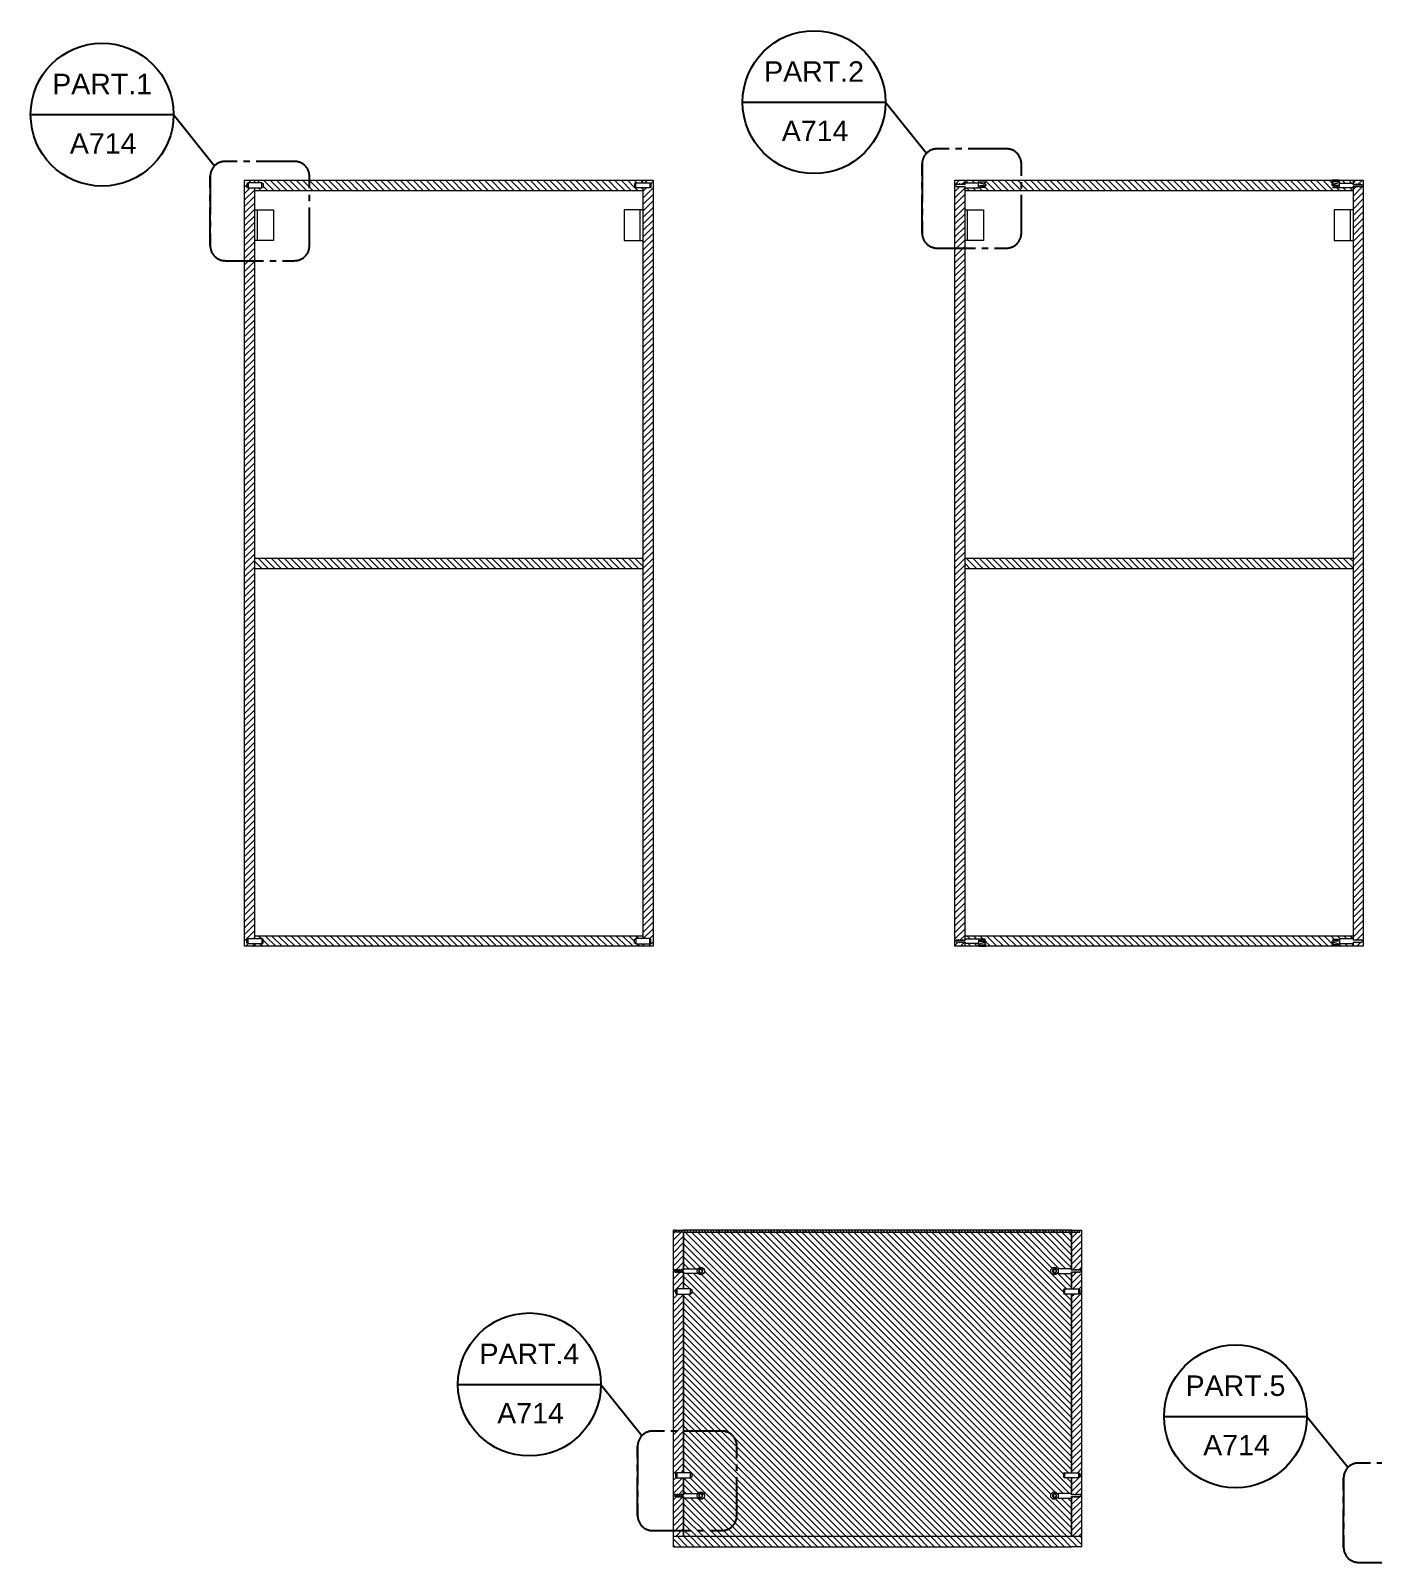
# Model space of a CAD drawing. Header units: centimetres. Extents: x 1192 to 1857, y 27 to 560.
# Drawn here: x 1191.7 to 1323.2, y 136.8 to 286.7 of the extents above; entities that cross this region are included whole.
import ezdxf
from ezdxf.enums import TextEntityAlignment as Align

# ---------------------------------------------------------------- set-up
doc = ezdxf.new("R2010")
doc.units = ezdxf.units.CM
doc.header["$MEASUREMENT"] = 0
doc.linetypes.add('ACAD_ISO04W100', pattern=[30, 24, -3, 0, -3])
doc.linetypes.add('CENTER2', pattern=[1.125, 0.75, -0.125, 0.125, -0.125])
doc.layers.add('A-SECT A-MCUT', color=7, linetype='Continuous', lineweight=35)
doc.layers.add('assi', color=4, linetype='ACAD_ISO04W100')
doc.layers.add('viti', color=6, linetype='Continuous')
doc.styles.add('ARIAL', font='arial.ttf')

msp = doc.modelspace()

# ---------------------------------------------------------------- hatches: boundary and pattern name
at = {"layer": 'assi', "transparency": 33554687}
h = msp.add_hatch(dxfattribs=at)
h.set_pattern_fill('ANSI31', color=256, scale=3.6)
h.paths.add_polyline_path([(1213.67, 264.73), (1212.67, 264.73), (1212.67, 197.09), (1213.67, 197.09), (1213.67, 197.34), (1213, 197.34), (1212.91, 197.39), (1212.87, 197.39), (1212.87, 197.79), (1212.91, 197.79), (1213, 197.84), (1213.67, 197.84)])
h.paths.add_polyline_path([(1252.67, 272.09), (1251.67, 272.09), (1251.67, 271.84), (1252.47, 271.84), (1252.47, 271.39), (1252.35, 271.34), (1251.67, 271.34), (1251.67, 197.84), (1252.47, 197.84), (1252.47, 197.39), (1252.35, 197.34), (1251.67, 197.34), (1251.67, 197.09), (1252.67, 197.09)])
h = msp.add_hatch(dxfattribs=at)
h.set_pattern_fill('ANSI31', color=256, scale=3.6)
h.paths.add_polyline_path([(1213.67, 271.34), (1213, 271.34), (1212.91, 271.39), (1212.87, 271.39), (1212.87, 271.79), (1212.91, 271.79), (1213, 271.84), (1213.67, 271.84), (1213.67, 272.09), (1212.67, 272.09), (1212.67, 264.73), (1213.67, 264.73)])
h = msp.add_hatch(dxfattribs=at)
h.set_pattern_fill('ANSI31', color=256, scale=3.6, angle=90)
h.paths.add_polyline_path([(1250.87, 271.79), (1250.91, 271.79), (1251, 271.84), (1251.67, 271.84), (1251.67, 272.09), (1217.26, 272.09), (1217.26, 271.09), (1251.67, 271.09), (1251.67, 271.34), (1251, 271.34), (1250.91, 271.39), (1250.87, 271.39)])
h.paths.add_polyline_path([(1217.26, 272.09), (1213.67, 272.09), (1213.67, 271.84), (1214.35, 271.84), (1214.44, 271.79), (1214.47, 271.79), (1214.47, 271.39), (1214.44, 271.39), (1214.35, 271.34), (1213.67, 271.34), (1213.67, 271.09), (1217.26, 271.09)])
h.paths.add_polyline_path([(1251.67, 235.09), (1213.67, 235.09), (1213.67, 234.09), (1251.67, 234.09)])
h.paths.add_polyline_path([(1250.87, 197.79), (1250.91, 197.79), (1251, 197.84), (1251.67, 197.84), (1251.67, 198.09), (1213.67, 198.09), (1213.67, 197.84), (1214.35, 197.84), (1214.44, 197.79), (1214.47, 197.79), (1214.47, 197.39), (1214.44, 197.39), (1214.35, 197.34), (1213.67, 197.34), (1213.67, 197.09), (1251.67, 197.09), (1251.67, 197.34), (1251, 197.34), (1250.91, 197.39), (1250.87, 197.39)])
at = {"layer": 'assi'}
h = msp.add_hatch(dxfattribs=at)
h.set_pattern_fill('ANSI31', color=256, scale=3.6)
h.paths.add_polyline_path([(1283.23, 270.12), (1282.23, 270.12), (1282.23, 197.09), (1283.23, 197.09), (1283.23, 197.49), (1283.13, 197.49), (1283.15, 197.45), (1283.12, 197.42), (1283.08, 197.49), (1282.91, 197.49), (1282.93, 197.45), (1282.9, 197.42), (1282.86, 197.49), (1282.7, 197.49), (1282.71, 197.45), (1282.69, 197.42), (1282.65, 197.49), (1282.48, 197.49), (1282.5, 197.45), (1282.47, 197.42), (1282.43, 197.49), (1282.37, 197.49, -0.339949), (1282.37, 197.69), (1282.36, 197.73), (1282.39, 197.75), (1282.43, 197.68), (1282.59, 197.68), (1282.58, 197.73), (1282.6, 197.75), (1282.65, 197.68), (1282.81, 197.68), (1282.79, 197.73), (1282.82, 197.75), (1282.86, 197.68), (1283.03, 197.68), (1283.01, 197.73), (1283.04, 197.75), (1283.08, 197.68), (1283.23, 197.68), (1283.23, 197.81)])
h.paths.add_polyline_path([(1283.23, 271.49), (1283.07, 271.49), (1283.04, 271.41), (1283.01, 271.45), (1283.03, 271.49), (1282.85, 271.49), (1282.83, 271.41), (1282.79, 271.45), (1282.81, 271.49), (1282.64, 271.49), (1282.61, 271.41), (1282.58, 271.45), (1282.59, 271.49), (1282.42, 271.49), (1282.39, 271.41), (1282.36, 271.45), (1282.37, 271.48, -0.339949), (1282.37, 271.68), (1282.44, 271.68), (1282.47, 271.76), (1282.5, 271.73), (1282.48, 271.68), (1282.66, 271.68), (1282.68, 271.76), (1282.71, 271.73), (1282.7, 271.68), (1282.87, 271.68), (1282.9, 271.76), (1282.93, 271.73), (1282.91, 271.68), (1283.09, 271.68), (1283.12, 271.76), (1283.15, 271.73), (1283.13, 271.68), (1283.23, 271.68), (1283.23, 271.81), (1283.23, 272.09), (1282.23, 272.09), (1282.23, 270.12), (1283.23, 270.12)])
h.paths.add_polyline_path([(1322.23, 272.09), (1321.23, 272.09), (1321.23, 271.68), (1321.33, 271.68), (1321.31, 271.73), (1321.34, 271.75), (1321.35, 271.73), (1321.37, 271.68), (1321.54, 271.68), (1321.53, 271.73), (1321.55, 271.75), (1321.57, 271.73), (1321.58, 271.68), (1321.76, 271.68), (1321.74, 271.73), (1321.77, 271.75), (1321.78, 271.73), (1321.8, 271.68), (1321.97, 271.68), (1321.96, 271.73), (1321.98, 271.75), (1322, 271.73), (1322.02, 271.68), (1322.09, 271.68, -0.339949), (1322.08, 271.48), (1322.09, 271.45), (1322.07, 271.42), (1322.05, 271.45), (1322.04, 271.49), (1321.86, 271.49), (1321.88, 271.45), (1321.85, 271.42), (1321.84, 271.45), (1321.82, 271.49), (1321.65, 271.49), (1321.66, 271.45), (1321.64, 271.42), (1321.62, 271.45), (1321.6, 271.49), (1321.43, 271.49), (1321.45, 271.45), (1321.42, 271.42), (1321.4, 271.45), (1321.39, 271.49), (1321.23, 271.49), (1321.23, 271.36), (1321.23, 197.68), (1321.39, 197.68), (1321.41, 197.76), (1321.45, 197.73), (1321.43, 197.68), (1321.6, 197.68), (1321.63, 197.76), (1321.66, 197.73), (1321.65, 197.68), (1321.82, 197.68), (1321.85, 197.76), (1321.88, 197.73), (1321.86, 197.68), (1322.04, 197.68), (1322.06, 197.76), (1322.09, 197.73), (1322.08, 197.69, -0.339949), (1322.09, 197.49), (1322.02, 197.49), (1321.99, 197.41), (1321.96, 197.45), (1321.97, 197.49), (1321.8, 197.49), (1321.77, 197.41), (1321.74, 197.45), (1321.76, 197.49), (1321.58, 197.49), (1321.56, 197.41), (1321.53, 197.45), (1321.54, 197.49), (1321.37, 197.49), (1321.34, 197.41), (1321.31, 197.45), (1321.33, 197.49), (1321.23, 197.49), (1321.23, 197.36), (1321.23, 197.09), (1322.23, 197.09)])
h = msp.add_hatch(dxfattribs=at)
h.set_pattern_fill('ANSI31', color=256, scale=3.6, angle=90)
h.paths.add_polyline_path([(1319.18, 272.09), (1286.71, 272.09), (1286.71, 271.09), (1321.23, 271.09), (1321.23, 271.36), (1319.91, 271.36), (1319.91, 271.39), (1319.27, 271.39), (1319.27, 271.42, 0.026918), (1319.45, 271.43), (1319.45, 271.49, -0.029487), (1319.18, 271.59), (1319.18, 271.74, 0.014359), (1319.27, 271.74), (1319.27, 271.89, -0.018564), (1319.18, 271.94)])
h.paths.add_polyline_path([(1286.71, 272.09), (1285.27, 272.09), (1285.27, 271.94, -0.018564), (1285.18, 271.89), (1285.18, 271.74, 0.014359), (1285.28, 271.74), (1285.28, 271.59, -0.029487), (1285.01, 271.49), (1285.01, 271.43, 0.026918), (1285.19, 271.42), (1285.19, 271.39), (1284.55, 271.39), (1284.55, 271.36), (1283.23, 271.36), (1283.23, 271.09), (1286.71, 271.09)])
h.paths.add_polyline_path([(1321.23, 272.09), (1319.91, 272.09), (1319.91, 271.94), (1319.91, 271.81), (1321.23, 271.81)], flags=17)
h.paths.add_polyline_path([(1284.55, 271.94), (1284.55, 272.09), (1283.23, 272.09), (1283.23, 271.81), (1284.55, 271.81)], flags=17)
h.paths.add_polyline_path([(1321.23, 235.09), (1283.23, 235.09), (1283.23, 234.09), (1321.23, 234.09)])
h.paths.add_polyline_path([(1319.45, 197.74, 0.026918), (1319.27, 197.76), (1319.27, 197.79), (1319.91, 197.79), (1319.91, 197.81), (1321.23, 197.81), (1321.23, 198.09), (1283.23, 198.09), (1283.23, 197.81), (1284.55, 197.81), (1284.55, 197.79), (1285.19, 197.79), (1285.19, 197.76, 0.026918), (1285.01, 197.74), (1285.01, 197.68, -0.029487), (1285.28, 197.58), (1285.28, 197.44, 0.014359), (1285.18, 197.43), (1285.18, 197.28, -0.018564), (1285.27, 197.24), (1285.27, 197.09), (1319.18, 197.09), (1319.18, 197.24, -0.018564), (1319.27, 197.28), (1319.27, 197.43, 0.014359), (1319.18, 197.44), (1319.18, 197.58, -0.029487), (1319.45, 197.68)])
h.paths.add_polyline_path([(1284.55, 197.24), (1284.55, 197.36), (1283.23, 197.36), (1283.23, 197.09), (1284.55, 197.09)], flags=17)
h.paths.add_polyline_path([(1321.23, 197.36), (1319.91, 197.36), (1319.91, 197.24), (1319.91, 197.09), (1321.23, 197.09)], flags=17)
h = msp.add_hatch(dxfattribs=at)
h.set_pattern_fill('ANSI31', color=256, scale=3.6)
h.paths.add_polyline_path([(1255.67, 169.09), (1254.87, 169.09), (1254.87, 169.29), (1254.67, 169.29), (1254.67, 146.67), (1255.67, 146.67), (1255.67, 163.04), (1254.99, 163.04), (1254.9, 163.09), (1254.87, 163.09), (1254.87, 163.49), (1254.9, 163.49), (1254.99, 163.54), (1255.67, 163.54), (1255.67, 165.2), (1255.57, 165.2), (1255.58, 165.15), (1255.55, 165.12), (1255.53, 165.2), (1255.35, 165.2), (1255.37, 165.15), (1255.34, 165.12), (1255.31, 165.2), (1255.14, 165.2), (1255.15, 165.15), (1255.12, 165.12), (1255.1, 165.2), (1254.92, 165.2), (1254.94, 165.15), (1254.91, 165.12), (1254.88, 165.2), (1254.8, 165.2, -0.339949), (1254.81, 165.39), (1254.8, 165.43), (1254.83, 165.46), (1254.86, 165.38), (1255.03, 165.38), (1255.02, 165.43), (1255.05, 165.46), (1255.07, 165.38), (1255.25, 165.38), (1255.23, 165.43), (1255.26, 165.46), (1255.29, 165.38), (1255.46, 165.38), (1255.45, 165.43), (1255.48, 165.46), (1255.51, 165.38), (1255.67, 165.38), (1255.67, 165.52)])
h.paths.add_polyline_path([(1255.67, 145.04), (1254.99, 145.04), (1254.9, 145.09), (1254.87, 145.09), (1254.87, 145.49), (1254.9, 145.49), (1254.99, 145.54), (1255.67, 145.54), (1255.67, 146.67), (1254.67, 146.67), (1254.67, 141.73), (1255.67, 141.73), (1255.67, 143.2), (1255.57, 143.2), (1255.58, 143.15), (1255.56, 143.12), (1255.54, 143.15), (1255.53, 143.2), (1255.35, 143.2), (1255.37, 143.15), (1255.34, 143.12), (1255.33, 143.15), (1255.31, 143.2), (1255.14, 143.2), (1255.15, 143.15), (1255.13, 143.12), (1255.11, 143.15), (1255.1, 143.2), (1254.92, 143.2), (1254.94, 143.15), (1254.91, 143.12), (1254.89, 143.15), (1254.88, 143.2), (1254.8, 143.2, -0.339949), (1254.81, 143.39), (1254.8, 143.43), (1254.83, 143.46), (1254.84, 143.43), (1254.86, 143.38), (1255.03, 143.38), (1255.02, 143.43), (1255.04, 143.46), (1255.06, 143.43), (1255.07, 143.38), (1255.25, 143.38), (1255.23, 143.43), (1255.26, 143.46), (1255.27, 143.43), (1255.29, 143.38), (1255.46, 143.38), (1255.45, 143.43), (1255.48, 143.46), (1255.49, 143.43), (1255.51, 143.38), (1255.67, 143.38), (1255.67, 143.52)])
h.paths.add_polyline_path([(1255.67, 141.73), (1254.67, 141.73), (1254.67, 139.29), (1255.67, 139.29)])
h.paths.add_polyline_path([(1294.67, 169.29), (1294.47, 169.29), (1294.47, 169.09), (1293.67, 169.09), (1293.67, 165.38), (1293.83, 165.38), (1293.85, 165.46), (1293.88, 165.43), (1293.87, 165.38), (1294.04, 165.38), (1294.07, 165.46), (1294.1, 165.43), (1294.08, 165.38), (1294.26, 165.38), (1294.29, 165.46), (1294.32, 165.43), (1294.3, 165.38), (1294.48, 165.38), (1294.5, 165.46), (1294.53, 165.43), (1294.52, 165.39, -0.339949), (1294.53, 165.2), (1294.45, 165.2), (1294.43, 165.12), (1294.4, 165.15), (1294.41, 165.2), (1294.24, 165.2), (1294.21, 165.12), (1294.18, 165.15), (1294.2, 165.2), (1294.02, 165.2), (1294, 165.12), (1293.96, 165.15), (1293.98, 165.2), (1293.81, 165.2), (1293.78, 165.12), (1293.75, 165.15), (1293.76, 165.2), (1293.67, 165.2), (1293.67, 165.06), (1293.67, 163.54), (1294.34, 163.54), (1294.43, 163.49), (1294.47, 163.49), (1294.47, 163.09), (1294.43, 163.09), (1294.34, 163.04), (1293.67, 163.04), (1293.67, 145.54), (1294.34, 145.54), (1294.43, 145.49), (1294.47, 145.49), (1294.47, 145.09), (1294.43, 145.09), (1294.34, 145.04), (1293.67, 145.04), (1293.67, 143.38), (1293.83, 143.38), (1293.85, 143.46), (1293.88, 143.43), (1293.87, 143.38), (1294.04, 143.38), (1294.07, 143.46), (1294.1, 143.43), (1294.08, 143.38), (1294.26, 143.38), (1294.29, 143.46), (1294.32, 143.43), (1294.3, 143.38), (1294.48, 143.38), (1294.5, 143.46), (1294.53, 143.43), (1294.52, 143.39, -0.339949), (1294.53, 143.2), (1294.45, 143.2), (1294.43, 143.12), (1294.4, 143.15), (1294.41, 143.2), (1294.24, 143.2), (1294.21, 143.12), (1294.18, 143.15), (1294.2, 143.2), (1294.02, 143.2), (1294, 143.12), (1293.96, 143.15), (1293.98, 143.2), (1293.81, 143.2), (1293.78, 143.12), (1293.75, 143.15), (1293.76, 143.2), (1293.67, 143.2), (1293.67, 143.06), (1293.67, 139.29), (1294.67, 139.29)])
h = msp.add_hatch(dxfattribs=at)
h.set_pattern_fill('ANSI31', color=256, scale=1.6, angle=90)
h.paths.add_polyline_path([(1294.47, 169.29), (1293.67, 169.29), (1255.67, 169.29), (1254.87, 169.29), (1254.87, 169.09), (1255.67, 169.09), (1293.67, 169.09), (1294.47, 169.09)])
h = msp.add_hatch(dxfattribs=at)
h.set_pattern_fill('ANSI31', color=256, scale=3.6, angle=90)
h.paths.add_polyline_path([(1363.17, 166.56), (1363.17, 166.59), (1362.6, 166.59), (1362.6, 166.86), (1362.65, 166.89), (1363.17, 166.89), (1363.17, 166.92), (1363.22, 169.09), (1325.22, 169.09), (1325.22, 166.92), (1325.27, 166.92), (1325.27, 166.89), (1325.85, 166.89), (1325.85, 166.62), (1325.8, 166.59), (1325.27, 166.59), (1325.27, 166.56), (1325.23, 146.49), (1328.57, 146.49, -0.414214), (1330.03, 145.03), (1330.03, 139.29), (1363.22, 139.29), (1363.22, 141.46), (1363.17, 141.46), (1363.17, 141.49), (1362.6, 141.49), (1362.6, 141.76), (1362.65, 141.79), (1363.17, 141.79), (1363.17, 141.82), (1363.22, 166.56)])
h.paths.add_polyline_path([(1330.03, 145.03, 0.414214), (1328.57, 146.49), (1325.22, 146.49), (1325.22, 141.82), (1325.27, 141.82), (1325.85, 141.79), (1325.85, 141.52), (1325.8, 141.49), (1325.27, 141.49), (1325.27, 141.46), (1325.22, 139.29), (1330.03, 139.29)], flags=17)
h.paths.add_polyline_path([(1293.67, 163.04), (1292.99, 163.04), (1292.9, 163.09), (1292.87, 163.09), (1292.87, 163.49), (1292.9, 163.49), (1292.99, 163.54), (1293.67, 163.54), (1293.67, 165.06), (1292.35, 165.06), (1292.35, 165.2), (1292.33, 165.2, -0.877503), (1291.62, 165.29, -0.877503), (1292.33, 165.38), (1292.35, 165.38), (1292.35, 165.52), (1293.67, 165.52), (1293.67, 169.09), (1255.67, 169.09), (1255.67, 165.52), (1256.99, 165.52), (1256.99, 165.38), (1257, 165.38, -0.877503), (1257.71, 165.29, -0.877503), (1257, 165.2), (1256.99, 165.2), (1256.99, 165.06), (1255.67, 165.06), (1255.67, 163.54), (1256.34, 163.54), (1256.43, 163.49), (1256.47, 163.49), (1256.47, 163.09), (1256.43, 163.09), (1256.34, 163.04), (1255.67, 163.04), (1255.67, 149.61), (1259.42, 149.61, -0.414214), (1260.88, 148.15), (1260.88, 141.34, -0.414214), (1259.42, 139.88), (1255.67, 139.88), (1255.67, 139.29), (1293.67, 139.29), (1293.67, 143.06), (1292.35, 143.06), (1292.35, 143.2), (1292.33, 143.2, -0.877503), (1291.62, 143.29, -0.877503), (1292.33, 143.38), (1292.35, 143.38), (1292.35, 143.52), (1293.67, 143.52), (1293.67, 145.04), (1292.99, 145.04), (1292.9, 145.09), (1292.87, 145.09), (1292.87, 145.49), (1292.9, 145.49), (1292.99, 145.54), (1293.67, 145.54)])
h.paths.add_polyline_path([(1260.88, 148.15, 0.414214), (1259.42, 149.61), (1255.67, 149.61), (1255.67, 145.54), (1256.34, 145.54), (1256.43, 145.49), (1256.47, 145.49), (1256.47, 145.09), (1256.43, 145.09), (1256.34, 145.04), (1255.67, 145.04), (1255.67, 143.52), (1256.99, 143.52), (1256.99, 143.38), (1257, 143.38, -0.877503), (1257.71, 143.29, -0.877503), (1257, 143.2), (1256.99, 143.2), (1256.99, 143.06), (1255.67, 143.06), (1255.67, 139.88), (1259.42, 139.88, 0.414214), (1260.88, 141.34)], flags=17)
h = msp.add_hatch(dxfattribs=at)
h.set_pattern_fill('ANSI31', color=256, scale=3.6, angle=90)
h.paths.add_polyline_path([(1293.67, 138.29), (1294.67, 138.29), (1294.67, 139.29), (1254.67, 139.29), (1254.67, 138.29), (1255.67, 138.29)])

# ---------------------------------------------------------------- linework, layer by layer
for p, q in [((1212.67, 272.09), (1252.67, 272.09)), ((1212.67, 197.09), (1212.67, 272.09)), ((1213.67, 271.84), (1213.67, 272.09)), ((1251.67, 271.84), (1251.67, 272.09)), ((1252.67, 272.09), (1252.67, 197.09)), ((1282.23, 272.09), (1322.23, 272.09)), ((1282.23, 197.09), (1282.23, 272.09)), ((1283.23, 271.68), (1283.23, 272.09)), ((1283.23, 197.68), (1283.23, 271.49)), ((1321.23, 272.09), (1321.23, 271.68)), ((1321.23, 271.49), (1321.23, 197.68)), ((1322.23, 272.09), (1322.23, 197.09)), ((1213.67, 197.84), (1213.67, 271.34)), ((1213.67, 271.09), (1251.67, 271.09)), ((1251.67, 271.34), (1251.67, 197.84)), ((1283.23, 271.09), (1321.23, 271.09)), ((1213.67, 235.09), (1251.68, 235.09)), ((1213.67, 234.09), (1251.68, 234.09)), ((1283.23, 235.09), (1321.24, 235.09)), ((1283.23, 234.09), (1321.24, 234.09)), ((1251.67, 198.09), (1213.67, 198.09)), ((1321.23, 198.09), (1283.23, 198.09)), ((1252.67, 197.09), (1212.67, 197.09)), ((1213.67, 197.34), (1213.67, 197.09)), ((1251.67, 197.34), (1251.67, 197.09)), ((1322.23, 197.09), (1282.23, 197.09)), ((1283.23, 197.09), (1283.23, 197.49)), ((1321.23, 197.49), (1321.23, 197.09)), ((1254.87, 169.29), (1254.67, 169.29)), ((1254.67, 138.29), (1254.67, 169.29)), ((1254.87, 169.09), (1254.87, 169.29)), ((1254.87, 169.29), (1255.67, 169.29)), ((1255.67, 169.09), (1254.87, 169.09)), ((1293.67, 169.29), (1255.67, 169.29)), ((1255.67, 169.09), (1255.67, 165.38)), ((1255.67, 169.09), (1293.67, 169.09)), ((1255.67, 165.38), (1255.67, 169.09)), ((1293.67, 169.29), (1293.67, 169.29)), ((1293.67, 169.29), (1294.47, 169.29)), ((1293.67, 169.09), (1294.47, 169.09)), ((1293.67, 169.09), (1293.67, 165.38)), ((1293.67, 165.38), (1293.67, 169.09)), ((1294.47, 169.29), (1294.67, 169.29)), ((1294.47, 169.09), (1294.47, 169.29)), ((1294.67, 138.29), (1294.67, 169.29)), ((1255.67, 165.2), (1255.67, 163.54)), ((1255.67, 163.54), (1255.67, 165.2)), ((1293.67, 165.2), (1293.67, 163.54)), ((1293.67, 163.54), (1293.67, 165.2)), ((1255.67, 163.04), (1255.67, 145.54)), ((1255.67, 145.54), (1255.67, 163.04)), ((1293.67, 145.54), (1293.67, 163.04)), ((1293.67, 163.04), (1293.67, 145.54)), ((1255.67, 145.04), (1255.67, 143.38)), ((1255.67, 143.38), (1255.67, 145.04)), ((1293.67, 143.38), (1293.67, 145.04)), ((1293.67, 145.04), (1293.67, 143.38)), ((1255.67, 139.29), (1255.67, 143.2)), ((1255.67, 143.2), (1255.67, 139.29)), ((1293.67, 139.29), (1293.67, 143.2)), ((1293.67, 143.2), (1293.67, 139.29)), ((1294.67, 139.29), (1254.67, 139.29)), ((1254.67, 138.29), (1255.67, 138.29)), ((1255.67, 138.29), (1293.67, 138.29)), ((1294.67, 138.29), (1293.67, 138.29))]:
    msp.add_line(p, q)
at = {"layer": 'A-SECT A-MCUT'}
for p, q in [((1261.44, 279.74), (1275.44, 279.74)), ((1275.44, 279.74), (1279.46, 274.74)), ((1191.71, 278.52), (1205.71, 278.52)), ((1205.71, 278.52), (1209.73, 273.52)), ((1233.56, 154.18), (1247.56, 154.18)), ((1247.56, 154.18), (1251.58, 149.18)), ((1302.72, 151.06), (1316.72, 151.06)), ((1316.72, 151.06), (1320.74, 146.06))]:
    msp.add_line(p, q, dxfattribs=at)
at = {"layer": 'A-SECT A-MCUT', "linetype": 'CENTER2', "ltscale": 5}
for points in [[(1279.03, 266.91, 0.414214), (1280.49, 265.45), (1287.29, 265.45, 0.414214), (1288.75, 266.91), (1288.75, 273.71, 0.414214), (1287.29, 275.17), (1280.49, 275.17, 0.414214), (1279.03, 273.71), (1279.03, 266.91), (1279.03, 273.71)], [(1209.3, 265.68, 0.414214), (1210.76, 264.22), (1217.56, 264.22, 0.414214), (1219.02, 265.68), (1219.02, 272.49, 0.414214), (1217.56, 273.94), (1210.76, 273.94, 0.414214), (1209.3, 272.49), (1209.3, 265.68), (1209.3, 272.49)], [(1251.16, 141.34, 0.414214), (1252.61, 139.88), (1259.42, 139.88, 0.414214), (1260.88, 141.34), (1260.88, 148.15, 0.414214), (1259.42, 149.61), (1252.61, 149.61, 0.414214), (1251.16, 148.15), (1251.16, 141.34), (1251.16, 148.15)], [(1320.31, 138.22, 0.414214), (1321.77, 136.76), (1328.57, 136.76, 0.414214), (1330.03, 138.22), (1330.03, 145.03, 0.414214), (1328.57, 146.49), (1321.77, 146.49, 0.414214), (1320.31, 145.03), (1320.31, 138.22), (1320.31, 145.03)]]:
    msp.add_lwpolyline(points, format="xyb", dxfattribs=at)
at = {"layer": 'A-SECT A-MCUT'}
for centre in [(1268.44, 279.74), (1198.71, 278.52), (1240.56, 154.18), (1309.72, 151.06)]:
    msp.add_circle(centre, 7, dxfattribs=at)
at = {"layer": 'viti'}
for p, q in [((1212.91, 271.79), (1212.87, 271.79)), ((1212.87, 271.79), (1212.87, 271.39)), ((1213, 271.84), (1212.91, 271.79)), ((1214.35, 271.84), (1213, 271.84)), ((1213, 271.84), (1213, 271.34)), ((1214.35, 271.34), (1214.35, 271.84)), ((1214.35, 271.84), (1214.44, 271.79)), ((1214.44, 271.79), (1214.47, 271.79)), ((1214.47, 271.79), (1214.47, 271.39)), ((1250.91, 271.79), (1250.87, 271.79)), ((1250.87, 271.79), (1250.87, 271.39)), ((1251, 271.84), (1250.91, 271.79)), ((1251, 271.84), (1252.35, 271.84)), ((1251, 271.34), (1251, 271.84)), ((1252.35, 271.84), (1252.35, 271.34)), ((1252.35, 271.84), (1252.44, 271.79)), ((1252.44, 271.79), (1252.47, 271.79)), ((1252.47, 271.79), (1252.47, 271.39)), ((1282.38, 271.49), (1282.36, 271.45)), ((1282.44, 271.68), (1282.37, 271.68)), ((1282.37, 271.49), (1282.38, 271.49)), ((1282.4, 271.45), (1282.42, 271.49)), ((1282.42, 271.49), (1282.59, 271.49)), ((1282.46, 271.73), (1282.44, 271.68)), ((1282.47, 271.75), (1282.46, 271.73)), ((1282.5, 271.73), (1282.47, 271.75)), ((1282.48, 271.68), (1282.5, 271.73)), ((1282.66, 271.68), (1282.48, 271.68)), ((1282.59, 271.49), (1282.58, 271.45)), ((1282.62, 271.45), (1282.64, 271.49)), ((1282.64, 271.49), (1282.81, 271.49)), ((1282.67, 271.73), (1282.66, 271.68)), ((1282.69, 271.75), (1282.67, 271.73)), ((1282.71, 271.73), (1282.69, 271.75)), ((1282.7, 271.68), (1282.71, 271.73)), ((1282.87, 271.68), (1282.7, 271.68)), ((1282.81, 271.49), (1282.79, 271.45)), ((1282.84, 271.45), (1282.85, 271.49)), ((1282.85, 271.49), (1283.03, 271.49)), ((1282.89, 271.73), (1282.87, 271.68)), ((1282.9, 271.75), (1282.89, 271.73)), ((1282.93, 271.73), (1282.9, 271.75)), ((1282.91, 271.68), (1282.93, 271.73)), ((1283.09, 271.68), (1282.91, 271.68)), ((1283.03, 271.49), (1283.01, 271.45)), ((1283.05, 271.45), (1283.07, 271.49)), ((1283.07, 271.49), (1283.23, 271.49)), ((1283.1, 271.73), (1283.09, 271.68)), ((1283.12, 271.75), (1283.1, 271.73)), ((1283.15, 271.73), (1283.12, 271.75)), ((1283.13, 271.68), (1283.15, 271.73)), ((1283.23, 271.68), (1283.13, 271.68)), ((1284.55, 271.81), (1283.23, 271.81)), ((1283.23, 271.68), (1283.23, 271.81)), ((1283.23, 271.36), (1283.23, 271.49)), ((1284.55, 271.94), (1284.55, 272.09)), ((1284.55, 272.09), (1285.27, 272.09)), ((1284.55, 271.94), (1284.55, 271.74)), ((1284.55, 271.36), (1284.55, 271.81)), ((1284.55, 271.39), (1284.55, 271.74)), ((1284.65, 271.93), (1285.27, 271.94)), ((1284.66, 271.59), (1285.28, 271.59)), ((1285.01, 271.43), (1285.01, 271.49)), ((1285.18, 271.74), (1285.18, 271.89)), ((1285.27, 272.09), (1285.27, 271.94)), ((1285.28, 271.59), (1285.28, 271.74)), ((1285.28, 271.64), (1285.28, 271.59)), ((1319.91, 272.09), (1319.18, 272.09)), ((1319.18, 272.09), (1319.18, 271.94)), ((1319.8, 271.93), (1319.18, 271.94)), ((1319.18, 271.59), (1319.18, 271.74)), ((1319.18, 271.64), (1319.18, 271.59)), ((1319.8, 271.59), (1319.18, 271.59)), ((1319.27, 271.74), (1319.27, 271.89)), ((1319.45, 271.43), (1319.45, 271.49)), ((1319.91, 271.94), (1319.91, 272.09)), ((1319.91, 271.94), (1319.91, 271.74)), ((1319.91, 271.36), (1319.91, 271.81)), ((1319.91, 271.81), (1321.23, 271.81)), ((1319.91, 271.39), (1319.91, 271.74)), ((1321.23, 271.68), (1321.23, 271.81)), ((1321.23, 271.68), (1321.33, 271.68)), ((1321.39, 271.49), (1321.23, 271.49)), ((1321.23, 271.36), (1321.23, 271.49)), ((1321.31, 271.73), (1321.34, 271.75)), ((1321.33, 271.68), (1321.31, 271.73)), ((1321.34, 271.75), (1321.35, 271.73)), ((1321.35, 271.73), (1321.37, 271.68)), ((1321.37, 271.68), (1321.54, 271.68)), ((1321.4, 271.45), (1321.39, 271.49)), ((1321.6, 271.49), (1321.43, 271.49)), ((1321.43, 271.49), (1321.45, 271.45)), ((1321.53, 271.73), (1321.55, 271.75)), ((1321.54, 271.68), (1321.53, 271.73)), ((1321.55, 271.75), (1321.57, 271.73)), ((1321.57, 271.73), (1321.58, 271.68)), ((1321.58, 271.68), (1321.76, 271.68)), ((1321.62, 271.45), (1321.6, 271.49)), ((1321.82, 271.49), (1321.65, 271.49)), ((1321.65, 271.49), (1321.66, 271.45)), ((1321.74, 271.73), (1321.77, 271.75)), ((1321.76, 271.68), (1321.74, 271.73)), ((1321.77, 271.75), (1321.78, 271.73)), ((1321.78, 271.73), (1321.8, 271.68)), ((1321.8, 271.68), (1321.97, 271.68)), ((1321.84, 271.45), (1321.82, 271.49)), ((1322.04, 271.49), (1321.86, 271.49)), ((1321.86, 271.49), (1321.88, 271.45)), ((1321.96, 271.73), (1321.98, 271.75)), ((1321.97, 271.68), (1321.96, 271.73)), ((1321.98, 271.75), (1322, 271.73)), ((1322, 271.73), (1322.02, 271.68)), ((1322.02, 271.68), (1322.09, 271.68)), ((1322.05, 271.45), (1322.04, 271.49)), ((1322.09, 271.49), (1322.08, 271.49)), ((1322.08, 271.49), (1322.09, 271.45)), ((1212.87, 271.39), (1212.91, 271.39)), ((1212.91, 271.39), (1213, 271.34)), ((1213, 271.34), (1214.35, 271.34)), ((1214.44, 271.39), (1214.35, 271.34)), ((1214.47, 271.39), (1214.44, 271.39)), ((1250.87, 271.39), (1250.91, 271.39)), ((1250.91, 271.39), (1251, 271.34)), ((1252.35, 271.34), (1251, 271.34)), ((1252.44, 271.39), (1252.35, 271.34)), ((1252.47, 271.39), (1252.44, 271.39)), ((1282.36, 271.45), (1282.39, 271.42)), ((1282.39, 271.42), (1282.4, 271.45)), ((1282.58, 271.45), (1282.6, 271.42)), ((1282.6, 271.42), (1282.62, 271.45)), ((1282.79, 271.45), (1282.82, 271.42)), ((1282.82, 271.42), (1282.84, 271.45)), ((1283.01, 271.45), (1283.04, 271.42)), ((1283.04, 271.42), (1283.05, 271.45)), ((1283.23, 271.36), (1284.55, 271.36)), ((1285.19, 271.39), (1284.55, 271.39)), ((1285.19, 271.39), (1285.19, 271.42)), ((1319.27, 271.39), (1319.27, 271.42)), ((1319.27, 271.39), (1319.91, 271.39)), ((1321.23, 271.36), (1319.91, 271.36)), ((1321.42, 271.42), (1321.4, 271.45)), ((1321.45, 271.45), (1321.42, 271.42)), ((1321.64, 271.42), (1321.62, 271.45)), ((1321.66, 271.45), (1321.64, 271.42)), ((1321.85, 271.42), (1321.84, 271.45)), ((1321.88, 271.45), (1321.85, 271.42)), ((1322.07, 271.42), (1322.05, 271.45)), ((1322.09, 271.45), (1322.07, 271.42)), ((1213.67, 269.19), (1215.5, 269.19)), ((1213.92, 266.21), (1213.92, 269.19)), ((1215.5, 269.19), (1215.5, 266.21)), ((1251.67, 269.19), (1249.85, 269.19)), ((1249.85, 269.19), (1249.85, 266.21)), ((1251.42, 266.21), (1251.42, 269.19)), ((1283.23, 269.19), (1285.05, 269.19)), ((1283.48, 266.21), (1283.48, 269.19)), ((1285.05, 269.19), (1285.05, 266.21)), ((1321.23, 269.19), (1319.4, 269.19)), ((1319.4, 269.19), (1319.4, 266.21)), ((1320.98, 266.21), (1320.98, 269.19)), ((1215.5, 266.21), (1213.67, 266.21)), ((1249.85, 266.21), (1251.67, 266.21)), ((1285.05, 266.21), (1283.23, 266.21)), ((1319.4, 266.21), (1321.23, 266.21)), ((1212.87, 197.39), (1212.87, 197.79)), ((1212.87, 197.79), (1212.91, 197.79)), ((1212.91, 197.39), (1212.87, 197.39)), ((1212.91, 197.79), (1213, 197.84)), ((1213, 197.34), (1212.91, 197.39)), ((1213, 197.34), (1213, 197.84)), ((1213, 197.84), (1214.35, 197.84)), ((1214.35, 197.34), (1213, 197.34)), ((1214.35, 197.84), (1214.35, 197.34)), ((1214.44, 197.79), (1214.35, 197.84)), ((1214.35, 197.34), (1214.44, 197.39)), ((1214.47, 197.79), (1214.44, 197.79)), ((1214.44, 197.39), (1214.47, 197.39)), ((1214.47, 197.39), (1214.47, 197.79)), ((1250.87, 197.39), (1250.87, 197.79)), ((1250.87, 197.79), (1250.91, 197.79)), ((1250.91, 197.39), (1250.87, 197.39)), ((1250.91, 197.79), (1251, 197.84)), ((1251, 197.34), (1250.91, 197.39)), ((1252.35, 197.84), (1251, 197.84)), ((1251, 197.84), (1251, 197.34)), ((1251, 197.34), (1252.35, 197.34)), ((1252.35, 197.34), (1252.35, 197.84)), ((1252.44, 197.79), (1252.35, 197.84)), ((1252.35, 197.34), (1252.44, 197.39)), ((1252.47, 197.79), (1252.44, 197.79)), ((1252.44, 197.39), (1252.47, 197.39)), ((1252.47, 197.39), (1252.47, 197.79)), ((1282.36, 197.73), (1282.39, 197.75)), ((1282.38, 197.68), (1282.36, 197.73)), ((1282.37, 197.68), (1282.38, 197.68)), ((1282.44, 197.49), (1282.37, 197.49)), ((1282.39, 197.75), (1282.4, 197.73)), ((1282.4, 197.73), (1282.42, 197.68)), ((1282.42, 197.68), (1282.59, 197.68)), ((1282.46, 197.45), (1282.44, 197.49)), ((1282.47, 197.42), (1282.46, 197.45)), ((1282.5, 197.45), (1282.47, 197.42)), ((1282.66, 197.49), (1282.48, 197.49)), ((1282.48, 197.49), (1282.5, 197.45)), ((1282.58, 197.73), (1282.6, 197.75)), ((1282.59, 197.68), (1282.58, 197.73)), ((1282.6, 197.75), (1282.62, 197.73)), ((1282.62, 197.73), (1282.64, 197.68)), ((1282.64, 197.68), (1282.81, 197.68)), ((1282.67, 197.45), (1282.66, 197.49)), ((1282.69, 197.42), (1282.67, 197.45)), ((1282.71, 197.45), (1282.69, 197.42)), ((1282.87, 197.49), (1282.7, 197.49)), ((1282.7, 197.49), (1282.71, 197.45)), ((1282.79, 197.73), (1282.82, 197.75)), ((1282.81, 197.68), (1282.79, 197.73)), ((1282.82, 197.75), (1282.84, 197.73)), ((1282.84, 197.73), (1282.85, 197.68)), ((1282.85, 197.68), (1283.03, 197.68)), ((1282.89, 197.45), (1282.87, 197.49)), ((1282.9, 197.42), (1282.89, 197.45)), ((1282.93, 197.45), (1282.9, 197.42)), ((1283.09, 197.49), (1282.91, 197.49)), ((1282.91, 197.49), (1282.93, 197.45)), ((1283.01, 197.73), (1283.04, 197.75)), ((1283.03, 197.68), (1283.01, 197.73)), ((1283.04, 197.75), (1283.05, 197.73)), ((1283.05, 197.73), (1283.07, 197.68)), ((1283.07, 197.68), (1283.23, 197.68)), ((1283.1, 197.45), (1283.09, 197.49)), ((1283.12, 197.42), (1283.1, 197.45)), ((1283.15, 197.45), (1283.12, 197.42)), ((1283.23, 197.49), (1283.13, 197.49)), ((1283.13, 197.49), (1283.15, 197.45)), ((1283.23, 197.81), (1283.23, 197.68)), ((1283.23, 197.81), (1284.55, 197.81)), ((1283.23, 197.49), (1283.23, 197.36)), ((1284.55, 197.36), (1283.23, 197.36)), ((1284.55, 197.81), (1284.55, 197.36)), ((1285.19, 197.79), (1284.55, 197.79)), ((1284.55, 197.79), (1284.55, 197.44)), ((1284.55, 197.24), (1284.55, 197.44)), ((1284.55, 197.24), (1284.55, 197.09)), ((1284.55, 197.09), (1285.27, 197.09)), ((1284.65, 197.24), (1285.27, 197.24)), ((1284.66, 197.58), (1285.28, 197.58)), ((1285.01, 197.74), (1285.01, 197.68)), ((1285.18, 197.43), (1285.18, 197.28)), ((1285.19, 197.79), (1285.19, 197.76)), ((1285.27, 197.09), (1285.27, 197.24)), ((1285.28, 197.54), (1285.28, 197.58)), ((1285.28, 197.58), (1285.28, 197.44)), ((1319.18, 197.54), (1319.18, 197.58)), ((1319.8, 197.58), (1319.18, 197.58)), ((1319.18, 197.58), (1319.18, 197.44)), ((1319.18, 197.09), (1319.18, 197.24)), ((1319.8, 197.24), (1319.18, 197.24)), ((1319.91, 197.09), (1319.18, 197.09)), ((1319.27, 197.79), (1319.91, 197.79)), ((1319.27, 197.79), (1319.27, 197.76)), ((1319.27, 197.43), (1319.27, 197.28)), ((1319.45, 197.74), (1319.45, 197.68)), ((1321.23, 197.81), (1319.91, 197.81)), ((1319.91, 197.81), (1319.91, 197.36)), ((1319.91, 197.79), (1319.91, 197.44)), ((1319.91, 197.24), (1319.91, 197.44)), ((1319.91, 197.36), (1321.23, 197.36)), ((1319.91, 197.24), (1319.91, 197.09)), ((1321.23, 197.81), (1321.23, 197.68)), ((1321.39, 197.68), (1321.23, 197.68)), ((1321.23, 197.49), (1321.23, 197.36)), ((1321.23, 197.49), (1321.33, 197.49)), ((1321.33, 197.49), (1321.31, 197.45)), ((1321.31, 197.45), (1321.34, 197.42)), ((1321.34, 197.42), (1321.35, 197.45)), ((1321.35, 197.45), (1321.37, 197.49)), ((1321.37, 197.49), (1321.54, 197.49)), ((1321.4, 197.73), (1321.39, 197.68)), ((1321.42, 197.75), (1321.4, 197.73)), ((1321.45, 197.73), (1321.42, 197.75)), ((1321.43, 197.68), (1321.45, 197.73)), ((1321.6, 197.68), (1321.43, 197.68)), ((1321.54, 197.49), (1321.53, 197.45)), ((1321.53, 197.45), (1321.55, 197.42)), ((1321.55, 197.42), (1321.57, 197.45)), ((1321.57, 197.45), (1321.58, 197.49)), ((1321.58, 197.49), (1321.76, 197.49)), ((1321.62, 197.73), (1321.6, 197.68)), ((1321.64, 197.75), (1321.62, 197.73)), ((1321.66, 197.73), (1321.64, 197.75)), ((1321.65, 197.68), (1321.66, 197.73)), ((1321.82, 197.68), (1321.65, 197.68)), ((1321.76, 197.49), (1321.74, 197.45)), ((1321.74, 197.45), (1321.77, 197.42)), ((1321.77, 197.42), (1321.78, 197.45)), ((1321.78, 197.45), (1321.8, 197.49)), ((1321.8, 197.49), (1321.97, 197.49)), ((1321.84, 197.73), (1321.82, 197.68)), ((1321.85, 197.75), (1321.84, 197.73)), ((1321.88, 197.73), (1321.85, 197.75)), ((1321.86, 197.68), (1321.88, 197.73)), ((1322.04, 197.68), (1321.86, 197.68)), ((1321.97, 197.49), (1321.96, 197.45)), ((1321.96, 197.45), (1321.98, 197.42)), ((1321.98, 197.42), (1322, 197.45)), ((1322, 197.45), (1322.02, 197.49)), ((1322.02, 197.49), (1322.09, 197.49)), ((1322.05, 197.73), (1322.04, 197.68)), ((1322.07, 197.75), (1322.05, 197.73)), ((1322.09, 197.73), (1322.07, 197.75)), ((1322.08, 197.68), (1322.09, 197.73)), ((1322.09, 197.68), (1322.08, 197.68)), ((1254.8, 165.43), (1254.83, 165.46)), ((1254.82, 165.38), (1254.8, 165.43)), ((1254.8, 165.38), (1254.82, 165.38)), ((1254.88, 165.2), (1254.8, 165.2)), ((1254.83, 165.46), (1254.84, 165.43)), ((1254.84, 165.43), (1254.86, 165.38)), ((1254.86, 165.38), (1255.03, 165.38)), ((1254.89, 165.15), (1254.88, 165.2)), ((1254.91, 165.12), (1254.89, 165.15)), ((1254.94, 165.15), (1254.91, 165.12)), ((1254.92, 165.2), (1254.94, 165.15)), ((1255.1, 165.2), (1254.92, 165.2)), ((1255.02, 165.43), (1255.04, 165.46)), ((1255.03, 165.38), (1255.02, 165.43)), ((1255.04, 165.46), (1255.06, 165.43)), ((1255.06, 165.43), (1255.07, 165.38)), ((1255.07, 165.38), (1255.25, 165.38)), ((1255.11, 165.15), (1255.1, 165.2)), ((1255.13, 165.12), (1255.11, 165.15)), ((1255.15, 165.15), (1255.13, 165.12)), ((1255.14, 165.2), (1255.15, 165.15)), ((1255.31, 165.2), (1255.14, 165.2)), ((1255.23, 165.43), (1255.26, 165.46)), ((1255.25, 165.38), (1255.23, 165.43)), ((1255.26, 165.46), (1255.27, 165.43)), ((1255.27, 165.43), (1255.29, 165.38)), ((1255.29, 165.38), (1255.46, 165.38)), ((1255.33, 165.15), (1255.31, 165.2)), ((1255.34, 165.12), (1255.33, 165.15)), ((1255.37, 165.15), (1255.34, 165.12)), ((1255.35, 165.2), (1255.37, 165.15)), ((1255.53, 165.2), (1255.35, 165.2)), ((1255.45, 165.43), (1255.48, 165.46)), ((1255.46, 165.38), (1255.45, 165.43)), ((1255.48, 165.46), (1255.49, 165.43)), ((1255.49, 165.43), (1255.51, 165.38)), ((1255.51, 165.38), (1255.67, 165.38)), ((1255.54, 165.15), (1255.53, 165.2)), ((1255.56, 165.12), (1255.54, 165.15)), ((1255.58, 165.15), (1255.56, 165.12)), ((1255.67, 165.2), (1255.57, 165.2)), ((1255.57, 165.2), (1255.58, 165.15)), ((1255.67, 165.52), (1255.67, 165.38)), ((1255.67, 165.52), (1256.99, 165.52)), ((1255.67, 165.2), (1255.67, 165.06)), ((1256.99, 165.06), (1255.67, 165.06)), ((1256.99, 165.52), (1256.99, 165.38)), ((1256.99, 165.38), (1257, 165.38)), ((1257, 165.2), (1256.99, 165.2)), ((1256.99, 165.2), (1256.99, 165.06)), ((1257.15, 165.38), (1257.25, 165.38)), ((1257.25, 165.2), (1257.17, 165.2)), ((1257.25, 165.38), (1257.25, 165.47)), ((1257.25, 165.47), (1257.45, 165.47)), ((1257.25, 165.2), (1257.25, 165.11)), ((1257.25, 165.11), (1257.45, 165.11)), ((1257.45, 165.47), (1257.45, 165.11)), ((1292.08, 165.47), (1291.88, 165.47)), ((1291.88, 165.47), (1291.88, 165.11)), ((1292.08, 165.11), (1291.88, 165.11)), ((1292.08, 165.38), (1292.08, 165.47)), ((1292.18, 165.38), (1292.08, 165.38)), ((1292.08, 165.2), (1292.17, 165.2)), ((1292.08, 165.2), (1292.08, 165.11)), ((1292.35, 165.38), (1292.33, 165.38)), ((1292.33, 165.2), (1292.35, 165.2)), ((1293.67, 165.52), (1292.35, 165.52)), ((1292.35, 165.52), (1292.35, 165.38)), ((1292.35, 165.2), (1292.35, 165.06)), ((1292.35, 165.06), (1293.67, 165.06)), ((1293.67, 165.52), (1293.67, 165.38)), ((1293.83, 165.38), (1293.67, 165.38)), ((1293.67, 165.2), (1293.67, 165.06)), ((1293.67, 165.2), (1293.76, 165.2)), ((1293.76, 165.2), (1293.75, 165.15)), ((1293.75, 165.15), (1293.77, 165.12)), ((1293.77, 165.12), (1293.79, 165.15)), ((1293.79, 165.15), (1293.81, 165.2)), ((1293.81, 165.2), (1293.98, 165.2)), ((1293.84, 165.43), (1293.83, 165.38)), ((1293.86, 165.46), (1293.84, 165.43)), ((1293.88, 165.43), (1293.86, 165.46)), ((1293.87, 165.38), (1293.88, 165.43)), ((1294.04, 165.38), (1293.87, 165.38)), ((1293.98, 165.2), (1293.96, 165.15)), ((1293.96, 165.15), (1293.99, 165.12)), ((1293.99, 165.12), (1294.01, 165.15)), ((1294.01, 165.15), (1294.02, 165.2)), ((1294.02, 165.2), (1294.2, 165.2)), ((1294.06, 165.43), (1294.04, 165.38)), ((1294.07, 165.46), (1294.06, 165.43)), ((1294.1, 165.43), (1294.07, 165.46)), ((1294.08, 165.38), (1294.1, 165.43)), ((1294.26, 165.38), (1294.08, 165.38)), ((1294.2, 165.2), (1294.18, 165.15)), ((1294.18, 165.15), (1294.21, 165.12)), ((1294.21, 165.12), (1294.22, 165.15)), ((1294.22, 165.15), (1294.24, 165.2)), ((1294.24, 165.2), (1294.41, 165.2)), ((1294.28, 165.43), (1294.26, 165.38)), ((1294.29, 165.46), (1294.28, 165.43)), ((1294.32, 165.43), (1294.29, 165.46)), ((1294.3, 165.38), (1294.32, 165.43)), ((1294.48, 165.38), (1294.3, 165.38)), ((1294.41, 165.2), (1294.4, 165.15)), ((1294.4, 165.15), (1294.42, 165.12)), ((1294.42, 165.12), (1294.44, 165.15)), ((1294.44, 165.15), (1294.45, 165.2)), ((1294.45, 165.2), (1294.53, 165.2)), ((1294.49, 165.43), (1294.48, 165.38)), ((1294.51, 165.46), (1294.49, 165.43)), ((1294.53, 165.43), (1294.51, 165.46)), ((1294.52, 165.38), (1294.53, 165.43)), ((1294.53, 165.38), (1294.52, 165.38)), ((1254.9, 163.49), (1254.87, 163.49)), ((1254.87, 163.49), (1254.87, 163.09)), ((1254.99, 163.54), (1254.9, 163.49)), ((1256.34, 163.54), (1254.99, 163.54)), ((1254.99, 163.54), (1254.99, 163.04)), ((1256.34, 163.04), (1256.34, 163.54)), ((1256.34, 163.54), (1256.43, 163.49)), ((1256.43, 163.49), (1256.47, 163.49)), ((1256.47, 163.49), (1256.47, 163.09)), ((1292.9, 163.49), (1292.87, 163.49)), ((1292.87, 163.49), (1292.87, 163.09)), ((1292.99, 163.54), (1292.9, 163.49)), ((1292.99, 163.54), (1294.34, 163.54)), ((1292.99, 163.04), (1292.99, 163.54)), ((1294.34, 163.54), (1294.34, 163.04)), ((1294.34, 163.54), (1294.43, 163.49)), ((1294.43, 163.49), (1294.47, 163.49)), ((1294.47, 163.49), (1294.47, 163.09)), ((1254.87, 163.09), (1254.9, 163.09)), ((1254.9, 163.09), (1254.99, 163.04)), ((1254.99, 163.04), (1256.34, 163.04)), ((1256.43, 163.09), (1256.34, 163.04)), ((1256.47, 163.09), (1256.43, 163.09)), ((1292.87, 163.09), (1292.9, 163.09)), ((1292.9, 163.09), (1292.99, 163.04)), ((1294.34, 163.04), (1292.99, 163.04)), ((1294.43, 163.09), (1294.34, 163.04)), ((1294.47, 163.09), (1294.43, 163.09)), ((1254.9, 145.49), (1254.87, 145.49)), ((1254.87, 145.49), (1254.87, 145.09)), ((1254.99, 145.54), (1254.9, 145.49)), ((1256.34, 145.54), (1254.99, 145.54)), ((1254.99, 145.54), (1254.99, 145.04)), ((1256.34, 145.04), (1256.34, 145.54)), ((1256.34, 145.54), (1256.43, 145.49)), ((1256.43, 145.49), (1256.47, 145.49)), ((1256.47, 145.49), (1256.47, 145.09)), ((1292.9, 145.49), (1292.87, 145.49)), ((1292.87, 145.49), (1292.87, 145.09)), ((1292.99, 145.54), (1292.9, 145.49)), ((1292.99, 145.54), (1294.34, 145.54)), ((1292.99, 145.04), (1292.99, 145.54)), ((1294.34, 145.54), (1294.34, 145.04)), ((1294.34, 145.54), (1294.43, 145.49)), ((1294.43, 145.49), (1294.47, 145.49)), ((1294.47, 145.49), (1294.47, 145.09)), ((1254.87, 145.09), (1254.9, 145.09)), ((1254.9, 145.09), (1254.99, 145.04)), ((1254.99, 145.04), (1256.34, 145.04)), ((1256.43, 145.09), (1256.34, 145.04)), ((1256.47, 145.09), (1256.43, 145.09)), ((1292.87, 145.09), (1292.9, 145.09)), ((1292.9, 145.09), (1292.99, 145.04)), ((1294.34, 145.04), (1292.99, 145.04)), ((1294.43, 145.09), (1294.34, 145.04)), ((1294.47, 145.09), (1294.43, 145.09)), ((1254.8, 143.43), (1254.83, 143.46)), ((1254.82, 143.38), (1254.8, 143.43)), ((1254.8, 143.38), (1254.82, 143.38)), ((1254.88, 143.2), (1254.8, 143.2)), ((1254.83, 143.46), (1254.84, 143.43)), ((1254.84, 143.43), (1254.86, 143.38)), ((1254.86, 143.38), (1255.03, 143.38)), ((1254.89, 143.15), (1254.88, 143.2)), ((1254.91, 143.12), (1254.89, 143.15)), ((1254.94, 143.15), (1254.91, 143.12)), ((1254.92, 143.2), (1254.94, 143.15)), ((1255.1, 143.2), (1254.92, 143.2)), ((1255.02, 143.43), (1255.04, 143.46)), ((1255.03, 143.38), (1255.02, 143.43)), ((1255.04, 143.46), (1255.06, 143.43)), ((1255.06, 143.43), (1255.07, 143.38)), ((1255.07, 143.38), (1255.25, 143.38)), ((1255.11, 143.15), (1255.1, 143.2)), ((1255.13, 143.12), (1255.11, 143.15)), ((1255.15, 143.15), (1255.13, 143.12)), ((1255.14, 143.2), (1255.15, 143.15)), ((1255.31, 143.2), (1255.14, 143.2)), ((1255.23, 143.43), (1255.26, 143.46)), ((1255.25, 143.38), (1255.23, 143.43)), ((1255.26, 143.46), (1255.27, 143.43)), ((1255.27, 143.43), (1255.29, 143.38)), ((1255.29, 143.38), (1255.46, 143.38)), ((1255.33, 143.15), (1255.31, 143.2)), ((1255.34, 143.12), (1255.33, 143.15)), ((1255.37, 143.15), (1255.34, 143.12)), ((1255.35, 143.2), (1255.37, 143.15)), ((1255.53, 143.2), (1255.35, 143.2)), ((1255.45, 143.43), (1255.48, 143.46)), ((1255.46, 143.38), (1255.45, 143.43)), ((1255.48, 143.46), (1255.49, 143.43)), ((1255.49, 143.43), (1255.51, 143.38)), ((1255.51, 143.38), (1255.67, 143.38)), ((1255.54, 143.15), (1255.53, 143.2)), ((1255.56, 143.12), (1255.54, 143.15)), ((1255.58, 143.15), (1255.56, 143.12)), ((1255.67, 143.2), (1255.57, 143.2)), ((1255.57, 143.2), (1255.58, 143.15)), ((1255.67, 143.52), (1255.67, 143.38)), ((1255.67, 143.52), (1256.99, 143.52)), ((1255.67, 143.2), (1255.67, 143.06)), ((1256.99, 143.06), (1255.67, 143.06)), ((1256.99, 143.52), (1256.99, 143.38)), ((1256.99, 143.38), (1257, 143.38)), ((1257, 143.2), (1256.99, 143.2)), ((1256.99, 143.2), (1256.99, 143.06)), ((1257.15, 143.38), (1257.25, 143.38)), ((1257.25, 143.2), (1257.17, 143.2)), ((1257.25, 143.38), (1257.25, 143.47)), ((1257.25, 143.47), (1257.45, 143.47)), ((1257.25, 143.2), (1257.25, 143.11)), ((1257.25, 143.11), (1257.45, 143.11)), ((1257.45, 143.47), (1257.45, 143.11)), ((1292.08, 143.47), (1291.88, 143.47)), ((1291.88, 143.47), (1291.88, 143.11)), ((1292.08, 143.11), (1291.88, 143.11)), ((1292.08, 143.38), (1292.08, 143.47)), ((1292.18, 143.38), (1292.08, 143.38)), ((1292.08, 143.2), (1292.17, 143.2)), ((1292.08, 143.2), (1292.08, 143.11)), ((1292.35, 143.38), (1292.33, 143.38)), ((1292.33, 143.2), (1292.35, 143.2)), ((1293.67, 143.52), (1292.35, 143.52)), ((1292.35, 143.52), (1292.35, 143.38)), ((1292.35, 143.2), (1292.35, 143.06)), ((1292.35, 143.06), (1293.67, 143.06)), ((1293.67, 143.52), (1293.67, 143.38)), ((1293.83, 143.38), (1293.67, 143.38)), ((1293.67, 143.2), (1293.67, 143.06)), ((1293.67, 143.2), (1293.76, 143.2)), ((1293.76, 143.2), (1293.75, 143.15)), ((1293.75, 143.15), (1293.77, 143.12)), ((1293.77, 143.12), (1293.79, 143.15)), ((1293.79, 143.15), (1293.81, 143.2)), ((1293.81, 143.2), (1293.98, 143.2)), ((1293.84, 143.43), (1293.83, 143.38)), ((1293.86, 143.46), (1293.84, 143.43)), ((1293.88, 143.43), (1293.86, 143.46)), ((1293.87, 143.38), (1293.88, 143.43)), ((1294.04, 143.38), (1293.87, 143.38)), ((1293.98, 143.2), (1293.96, 143.15)), ((1293.96, 143.15), (1293.99, 143.12)), ((1293.99, 143.12), (1294.01, 143.15)), ((1294.01, 143.15), (1294.02, 143.2)), ((1294.02, 143.2), (1294.2, 143.2)), ((1294.06, 143.43), (1294.04, 143.38)), ((1294.07, 143.46), (1294.06, 143.43)), ((1294.1, 143.43), (1294.07, 143.46)), ((1294.08, 143.38), (1294.1, 143.43)), ((1294.26, 143.38), (1294.08, 143.38)), ((1294.2, 143.2), (1294.18, 143.15)), ((1294.18, 143.15), (1294.21, 143.12)), ((1294.21, 143.12), (1294.22, 143.15)), ((1294.22, 143.15), (1294.24, 143.2)), ((1294.24, 143.2), (1294.41, 143.2)), ((1294.28, 143.43), (1294.26, 143.38)), ((1294.29, 143.46), (1294.28, 143.43)), ((1294.32, 143.43), (1294.29, 143.46)), ((1294.3, 143.38), (1294.32, 143.43)), ((1294.48, 143.38), (1294.3, 143.38)), ((1294.41, 143.2), (1294.4, 143.15)), ((1294.4, 143.15), (1294.42, 143.12)), ((1294.42, 143.12), (1294.44, 143.15)), ((1294.44, 143.15), (1294.45, 143.2)), ((1294.45, 143.2), (1294.53, 143.2)), ((1294.49, 143.43), (1294.48, 143.38)), ((1294.51, 143.46), (1294.49, 143.43)), ((1294.53, 143.43), (1294.51, 143.46)), ((1294.52, 143.38), (1294.53, 143.43)), ((1294.53, 143.38), (1294.52, 143.38))]:
    msp.add_line(p, q, dxfattribs=at)
for centre in [(1257.35, 165.29), (1291.98, 165.29), (1257.35, 143.29), (1291.98, 143.29)]:
    msp.add_circle(centre, 0.363, dxfattribs=at)
for centre, radius, start, end in [((1282.5, 271.59), 0.162, 144.753, 215.247), ((1284.77, 271.93), 0.116, 179.3879, 243.9791), ((1284.77, 271.61), 0.119, 191.6783, 243.3658), ((1285.26, 273.36), 1.62, 250.3434, 261.0501), ((1285.27, 273.06), 1.64, 250.4494, 267.1003), ((1285.26, 273.36), 1.62, 261.0542, 270.4901), ((1284.3, 273.8), 2.42, 287.2034, 293.9595), ((1284.56, 273.13), 1.39, 296.5138, 300.7679), ((1319.9, 273.13), 1.39, 239.2321, 243.4862), ((1319.19, 273.36), 1.62, 269.5099, 278.9458), ((1320.16, 273.8), 2.42, 246.0405, 252.7966), ((1319.19, 273.06), 1.64, 272.8997, 289.5506), ((1319.19, 273.36), 1.62, 278.9499, 289.6566), ((1319.69, 271.93), 0.116, 296.0209, 0.6121), ((1319.68, 271.61), 0.119, 296.6342, 348.3217), ((1321.96, 271.59), 0.162, 324.753, 35.247), ((1284.3, 273.8), 2.42, 284.3007, 284.3114), ((1320.16, 273.8), 2.42, 255.6886, 255.6993), ((1282.5, 197.59), 0.162, 144.753, 215.247), ((1284.77, 197.24), 0.116, 116.0209, 180.6121), ((1284.77, 197.56), 0.119, 116.6342, 168.3217), ((1285.27, 196.12), 1.64, 92.8997, 109.5506), ((1285.26, 195.81), 1.62, 98.9499, 109.6566), ((1284.3, 195.37), 2.42, 75.6886, 75.6993), ((1284.3, 195.37), 2.42, 66.0405, 72.7966), ((1285.26, 195.81), 1.62, 89.5099, 98.9458), ((1284.56, 196.04), 1.39, 59.2321, 63.4862), ((1320.16, 195.37), 2.42, 107.2034, 113.9595), ((1319.19, 195.81), 1.62, 81.0542, 90.4901), ((1319.9, 196.04), 1.39, 116.5138, 120.7679), ((1319.19, 196.12), 1.64, 70.4494, 87.1003), ((1319.19, 195.81), 1.62, 70.3434, 81.0501), ((1320.16, 195.37), 2.42, 104.3007, 104.3114), ((1319.68, 197.56), 0.119, 11.6783, 63.3658), ((1319.69, 197.24), 0.116, 359.3879, 63.9791), ((1321.96, 197.59), 0.162, 324.753, 35.247), ((1254.94, 165.29), 0.162, 144.753, 215.247), ((1257.46, 165.31), 0.313, 149.2914, 298.5509), ((1257.36, 165.32), 0.234, 214.9149, 241.4814), ((1257.33, 165.35), 0.188, 117.0529, 140.3045), ((1257.35, 165.3), 0.241, 73.8445, 114.0858), ((1257.33, 165.32), 0.224, 256.2811, 283.7189), ((1257.33, 165.32), 0.224, 302.6304, 67.5114), ((1291.87, 165.31), 0.313, 241.4491, 30.7086), ((1292.01, 165.32), 0.224, 112.4886, 237.3696), ((1291.99, 165.3), 0.241, 65.9142, 106.1555), ((1292.01, 165.32), 0.224, 256.2811, 283.7189), ((1292, 165.35), 0.188, 39.6955, 62.9471), ((1291.97, 165.32), 0.234, 298.5186, 325.0851), ((1294.4, 165.29), 0.162, 324.753, 35.247), ((1254.94, 143.29), 0.162, 144.753, 215.247), ((1257.46, 143.31), 0.313, 149.2914, 298.5509), ((1257.36, 143.32), 0.234, 214.9149, 241.4814), ((1257.33, 143.35), 0.188, 117.0529, 140.3045), ((1257.35, 143.3), 0.241, 73.8445, 114.0858), ((1257.33, 143.32), 0.224, 256.2811, 283.7189), ((1257.33, 143.32), 0.224, 302.6304, 67.5114), ((1291.87, 143.31), 0.313, 241.4491, 30.7086), ((1292.01, 143.32), 0.224, 112.4886, 237.3696), ((1291.99, 143.3), 0.241, 65.9142, 106.1555), ((1292.01, 143.32), 0.224, 256.2811, 283.7189), ((1292, 143.35), 0.188, 39.6955, 62.9471), ((1291.97, 143.32), 0.234, 298.5186, 325.0851), ((1294.4, 143.29), 0.162, 324.753, 35.247)]:
    msp.add_arc(centre, radius, start, end, dxfattribs=at)

# ---------------------------------------------------------------- texts
at = {"style": 'ARIAL'}
for tag, p in [('PART.2', (1268.44, 283.74)), ('PART.1', (1198.71, 282.52)), ('PART.4', (1240.56, 158.18)), ('PART.5', (1309.72, 155.06))]:
    msp.add_attdef(tag, text='1', height=2, dxfattribs=at).set_placement(p, align=Align.TOP_CENTER)
for p in [(1265.28, 275.93), (1195.55, 274.7), (1237.41, 150.36), (1306.56, 147.24)]:
    msp.add_attdef('A714', p, '', height=2, dxfattribs=at)

doc.saveas('drawing.dxf')
